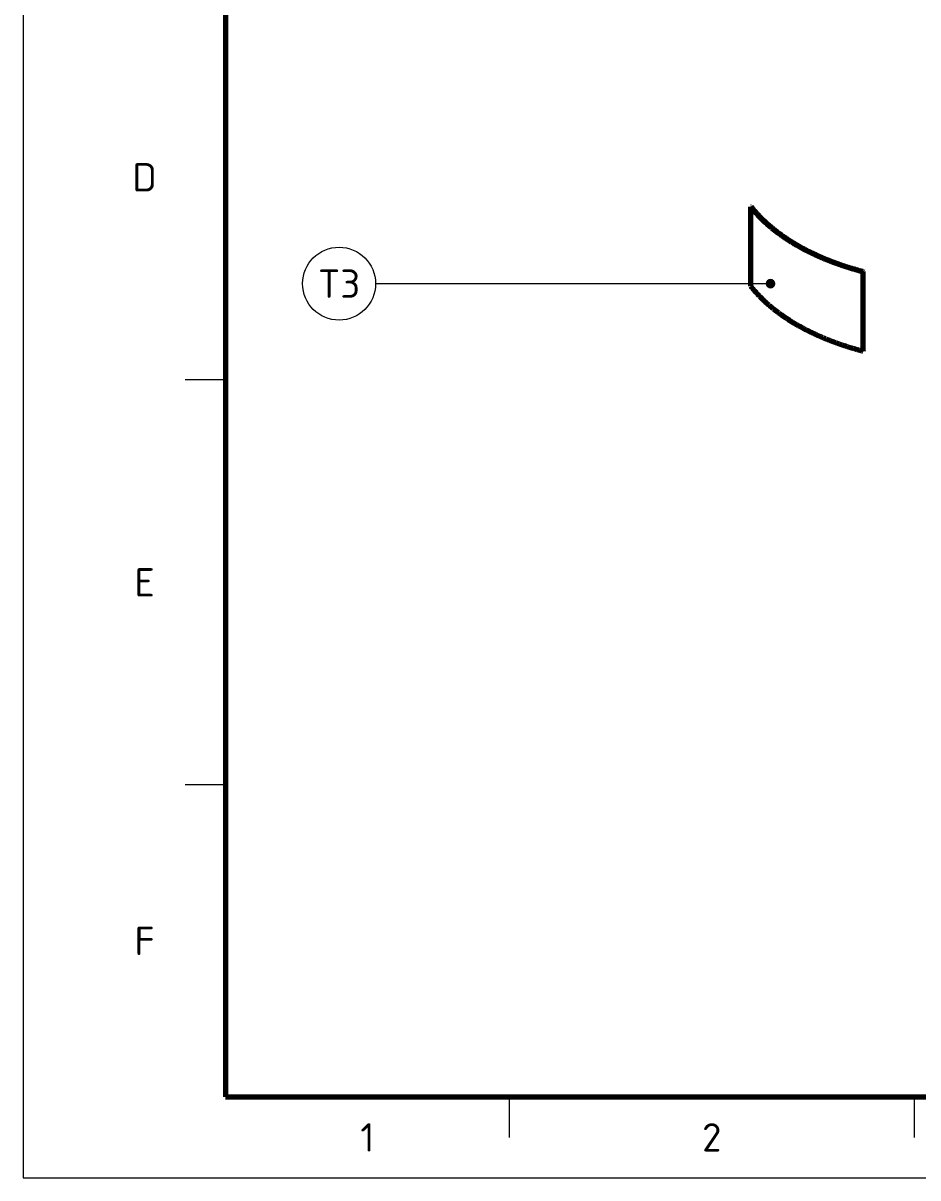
# Model space of a CAD drawing. Header units: millimetres. Extents: x 0 to 420, y 0 to 297.
# Drawn here: x 0 to 110.4, y 0 to 142.5 of the extents above; entities that cross this region are included whole.
import ezdxf
from ezdxf.enums import TextEntityAlignment as Align

# ---------------------------------------------------------------- set-up
doc = ezdxf.new("R2010")
doc.units = ezdxf.units.MM
for name, color, linetype, lineweight in [('01-VISIBLE', 7, 'CONTINUOUS', 70), ('06-TEXTO', 7, 'CONTINUOUS', 25), ('07-RECUADRO', 7, 'CONTINUOUS', 70), ('08-FINA', 5, 'CONTINUOUS', 18)]:
    doc.layers.add(name, color=color, linetype=linetype, lineweight=lineweight)
doc.styles.add('ISO3098', font='isocpeur.ttf')

msp = doc.modelspace()

# ---------------------------------------------------------------- hatches: boundary and pattern name
at = {"layer": '08-FINA'}
h = msp.add_hatch(color=7, dxfattribs=at)
h.dxf.hatch_style = 1
edge = h.paths.add_edge_path()
edge.add_arc((92.25, 110.37), 0.6, 0, 360)

# ---------------------------------------------------------------- linework, layer by layer
at = {"layer": '01-VISIBLE'}
for p, q in [((89.87, 119.87), (89.81, 119.85)), ((89.81, 110.05), (89.81, 119.85)), ((103.7, 111.88), (103.68, 111.85)), ((103.68, 102.05), (103.68, 111.85)), ((103.7, 102.08), (103.7, 111.88)), ((103.7, 102.08), (103.68, 102.05))]:
    msp.add_line(p, q, dxfattribs=at)
for points in [[(89.81, 119.85), (89.86, 119.79), (89.91, 119.73), (89.96, 119.66), (90.01, 119.6), (90.07, 119.54), (90.12, 119.48), (90.17, 119.42), (90.22, 119.35), (90.27, 119.29), (90.33, 119.23), (90.38, 119.17), (90.43, 119.11), (90.48, 119.05), (90.54, 118.99), (90.59, 118.93), (90.65, 118.88), (90.7, 118.82), (90.76, 118.76), (90.81, 118.7), (90.87, 118.64), (90.92, 118.58), (90.98, 118.53), (91.04, 118.47), (91.09, 118.41), (91.15, 118.36), (91.21, 118.3), (91.26, 118.25), (91.32, 118.19), (91.38, 118.13), (91.44, 118.08), (91.5, 118.02), (91.56, 117.97), (91.61, 117.91), (91.67, 117.86), (91.73, 117.81), (91.79, 117.75), (91.85, 117.7), (91.91, 117.65), (91.97, 117.59), (92.03, 117.54), (92.09, 117.49), (92.16, 117.44), (92.22, 117.39), (92.28, 117.33), (92.34, 117.28), (92.4, 117.23), (92.46, 117.18), (92.53, 117.13), (92.59, 117.08), (92.65, 117.03), (92.71, 116.98), (92.78, 116.93), (92.84, 116.88), (92.9, 116.83), (92.97, 116.78), (93.03, 116.73), (93.1, 116.69), (93.16, 116.64), (93.22, 116.59), (93.29, 116.54), (93.35, 116.5), (93.42, 116.45), (93.48, 116.4), (93.55, 116.35), (93.61, 116.31), (93.68, 116.26), (93.75, 116.22), (93.81, 116.17), (93.88, 116.12), (93.94, 116.08), (94.01, 116.03), (94.08, 115.99), (94.14, 115.95), (94.21, 115.9), (94.28, 115.86), (94.34, 115.81), (94.41, 115.77), (94.48, 115.73), (94.55, 115.68), (94.61, 115.64), (94.68, 115.6), (94.75, 115.55), (94.82, 115.51), (94.89, 115.47), (94.96, 115.43), (95.02, 115.39), (95.09, 115.35), (95.16, 115.3), (95.23, 115.26), (95.3, 115.22), (95.37, 115.18), (95.44, 115.14), (95.51, 115.1), (95.58, 115.06), (95.65, 115.02), (95.72, 114.98), (95.79, 114.94), (95.86, 114.9), (95.93, 114.86), (96, 114.83), (96.07, 114.79), (96.14, 114.75), (96.21, 114.71), (96.28, 114.67), (96.35, 114.64), (96.42, 114.6), (96.49, 114.56), (96.56, 114.52), (96.63, 114.49), (96.71, 114.45), (96.78, 114.41), (96.85, 114.38), (96.92, 114.34), (96.99, 114.31), (97.06, 114.27), (97.14, 114.24), (97.21, 114.2), (97.28, 114.17), (97.35, 114.13), (97.42, 114.1), (97.5, 114.06), (97.57, 114.03), (97.64, 113.99), (97.72, 113.96), (97.79, 113.93), (97.86, 113.89), (97.93, 113.86), (98.01, 113.83), (98.08, 113.79), (98.15, 113.76), (98.23, 113.73), (98.3, 113.7), (98.37, 113.66), (98.45, 113.63), (98.52, 113.6), (98.59, 113.57), (98.67, 113.54), (98.74, 113.51), (98.82, 113.47), (98.89, 113.44), (98.96, 113.41), (99.04, 113.38), (99.11, 113.35), (99.19, 113.32), (99.26, 113.29), (99.34, 113.26), (99.41, 113.23), (99.49, 113.2), (99.56, 113.17), (99.63, 113.14), (99.71, 113.12), (99.78, 113.09), (99.86, 113.06), (99.93, 113.03), (100.01, 113), (100.08, 112.97), (100.16, 112.95), (100.24, 112.92), (100.31, 112.89), (100.39, 112.86), (100.46, 112.84), (100.54, 112.81), (100.61, 112.78), (100.69, 112.76), (100.76, 112.73), (100.84, 112.7), (100.92, 112.68), (100.99, 112.65), (101.07, 112.63), (101.14, 112.6), (101.22, 112.57), (101.3, 112.55), (101.37, 112.52), (101.45, 112.5), (101.52, 112.47), (101.6, 112.45), (101.68, 112.43), (101.75, 112.4), (101.83, 112.38), (101.91, 112.35), (101.98, 112.33), (102.06, 112.31), (102.14, 112.28), (102.21, 112.26), (102.29, 112.24), (102.37, 112.21), (102.44, 112.19), (102.52, 112.17), (102.6, 112.14), (102.67, 112.12), (102.75, 112.1), (102.83, 112.08), (102.91, 112.06), (102.98, 112.03), (103.06, 112.01), (103.14, 111.99), (103.22, 111.97), (103.29, 111.95), (103.37, 111.93), (103.45, 111.91), (103.53, 111.89), (103.6, 111.87), (103.68, 111.85)], [(89.87, 119.87), (89.92, 119.8), (89.97, 119.74), (90.02, 119.68), (90.07, 119.62), (90.12, 119.55), (90.17, 119.49), (90.22, 119.43), (90.27, 119.37), (90.33, 119.31), (90.38, 119.25), (90.43, 119.19), (90.48, 119.13), (90.54, 119.07), (90.59, 119.01), (90.65, 118.95), (90.7, 118.89), (90.75, 118.83), (90.81, 118.78), (90.86, 118.72), (90.92, 118.66), (90.98, 118.6), (91.03, 118.54), (91.09, 118.49), (91.14, 118.43), (91.2, 118.37), (91.26, 118.32), (91.32, 118.26), (91.37, 118.21), (91.43, 118.15), (91.49, 118.1), (91.55, 118.04), (91.61, 117.99), (91.67, 117.93), (91.72, 117.88), (91.78, 117.83), (91.84, 117.77), (91.9, 117.72), (91.96, 117.67), (92.02, 117.61), (92.08, 117.56), (92.14, 117.51), (92.21, 117.46), (92.27, 117.4), (92.33, 117.35), (92.39, 117.3), (92.45, 117.25), (92.51, 117.2), (92.57, 117.15), (92.64, 117.1), (92.7, 117.05), (92.76, 117), (92.83, 116.95), (92.89, 116.9), (92.95, 116.85), (93.02, 116.8), (93.08, 116.76), (93.14, 116.71), (93.21, 116.66), (93.27, 116.61), (93.34, 116.56), (93.4, 116.52), (93.47, 116.47), (93.53, 116.42), (93.6, 116.38), (93.66, 116.33), (93.73, 116.28), (93.79, 116.24), (93.86, 116.19), (93.92, 116.15), (93.99, 116.1), (94.06, 116.06), (94.12, 116.01), (94.19, 115.97), (94.26, 115.92), (94.32, 115.88), (94.39, 115.84), (94.46, 115.79), (94.52, 115.75), (94.59, 115.71), (94.66, 115.66), (94.73, 115.62), (94.79, 115.58), (94.86, 115.54), (94.93, 115.49), (95, 115.45), (95.07, 115.41), (95.14, 115.37), (95.2, 115.33), (95.27, 115.29), (95.34, 115.25), (95.41, 115.21), (95.48, 115.17), (95.55, 115.13), (95.62, 115.09), (95.69, 115.05), (95.76, 115.01), (95.83, 114.97), (95.9, 114.93), (95.97, 114.89), (96.04, 114.85), (96.11, 114.81), (96.18, 114.77), (96.25, 114.74), (96.32, 114.7), (96.39, 114.66), (96.46, 114.62), (96.53, 114.59), (96.6, 114.55), (96.67, 114.51), (96.75, 114.48), (96.82, 114.44), (96.89, 114.4), (96.96, 114.37), (97.03, 114.33), (97.1, 114.3), (97.17, 114.26), (97.25, 114.23), (97.32, 114.19), (97.39, 114.16), (97.46, 114.12), (97.54, 114.09), (97.61, 114.05), (97.68, 114.02), (97.75, 113.99), (97.83, 113.95), (97.9, 113.92), (97.97, 113.89), (98.04, 113.85), (98.12, 113.82), (98.19, 113.79), (98.26, 113.76), (98.34, 113.72), (98.41, 113.69), (98.48, 113.66), (98.56, 113.63), (98.63, 113.6), (98.7, 113.56), (98.78, 113.53), (98.85, 113.5), (98.93, 113.47), (99, 113.44), (99.07, 113.41), (99.15, 113.38), (99.22, 113.35), (99.3, 113.32), (99.37, 113.29), (99.44, 113.26), (99.52, 113.23), (99.59, 113.2), (99.67, 113.17), (99.74, 113.14), (99.82, 113.12), (99.89, 113.09), (99.97, 113.06), (100.04, 113.03), (100.12, 113), (100.19, 112.98), (100.27, 112.95), (100.34, 112.92), (100.42, 112.89), (100.49, 112.87), (100.57, 112.84), (100.64, 112.81), (100.72, 112.79), (100.79, 112.76), (100.87, 112.73), (100.95, 112.71), (101.02, 112.68), (101.1, 112.66), (101.17, 112.63), (101.25, 112.6), (101.33, 112.58), (101.4, 112.55), (101.48, 112.53), (101.55, 112.5), (101.63, 112.48), (101.71, 112.46), (101.78, 112.43), (101.86, 112.41), (101.94, 112.38), (102.01, 112.36), (102.09, 112.34), (102.16, 112.31), (102.24, 112.29), (102.32, 112.27), (102.39, 112.24), (102.47, 112.22), (102.55, 112.2), (102.62, 112.18), (102.7, 112.15), (102.78, 112.13), (102.86, 112.11), (102.93, 112.09), (103.01, 112.07), (103.09, 112.04), (103.16, 112.02), (103.24, 112), (103.32, 111.98), (103.4, 111.96), (103.47, 111.94), (103.55, 111.92), (103.63, 111.9), (103.7, 111.88)], [(89.81, 110.05), (89.86, 109.99), (89.91, 109.93), (89.96, 109.87), (90.01, 109.8), (90.07, 109.74), (90.12, 109.68), (90.17, 109.62), (90.22, 109.56), (90.27, 109.5), (90.33, 109.44), (90.38, 109.38), (90.43, 109.32), (90.48, 109.26), (90.54, 109.2), (90.59, 109.14), (90.65, 109.08), (90.7, 109.02), (90.76, 108.96), (90.81, 108.9), (90.87, 108.84), (90.92, 108.79), (90.98, 108.73), (91.04, 108.67), (91.09, 108.62), (91.15, 108.56), (91.21, 108.5), (91.26, 108.45), (91.32, 108.39), (91.38, 108.34), (91.44, 108.28), (91.5, 108.23), (91.56, 108.17), (91.61, 108.12), (91.67, 108.06), (91.73, 108.01), (91.79, 107.96), (91.85, 107.9), (91.91, 107.85), (91.97, 107.8), (92.03, 107.74), (92.09, 107.69), (92.16, 107.64), (92.22, 107.59), (92.28, 107.54), (92.34, 107.48), (92.4, 107.43), (92.46, 107.38), (92.53, 107.33), (92.59, 107.28), (92.65, 107.23), (92.71, 107.18), (92.78, 107.13), (92.84, 107.08), (92.9, 107.03), (92.97, 106.99), (93.03, 106.94), (93.1, 106.89), (93.16, 106.84), (93.22, 106.79), (93.29, 106.74), (93.35, 106.7), (93.42, 106.65), (93.48, 106.6), (93.55, 106.56), (93.61, 106.51), (93.68, 106.46), (93.75, 106.42), (93.81, 106.37), (93.88, 106.33), (93.94, 106.28), (94.01, 106.24), (94.08, 106.19), (94.14, 106.15), (94.21, 106.1), (94.28, 106.06), (94.34, 106.02), (94.41, 105.97), (94.48, 105.93), (94.55, 105.88), (94.61, 105.84), (94.68, 105.8), (94.75, 105.76), (94.82, 105.71), (94.89, 105.67), (94.96, 105.63), (95.02, 105.59), (95.09, 105.55), (95.16, 105.51), (95.23, 105.47), (95.3, 105.42), (95.37, 105.38), (95.44, 105.34), (95.51, 105.3), (95.58, 105.26), (95.65, 105.22), (95.72, 105.18), (95.79, 105.14), (95.86, 105.11), (95.93, 105.07), (96, 105.03), (96.07, 104.99), (96.14, 104.95), (96.21, 104.91), (96.28, 104.88), (96.35, 104.84), (96.42, 104.8), (96.49, 104.76), (96.56, 104.73), (96.63, 104.69), (96.71, 104.65), (96.78, 104.62), (96.85, 104.58), (96.92, 104.54), (96.99, 104.51), (97.06, 104.47), (97.14, 104.44), (97.21, 104.4), (97.28, 104.37), (97.35, 104.33), (97.42, 104.3), (97.5, 104.26), (97.57, 104.23), (97.64, 104.2), (97.72, 104.16), (97.79, 104.13), (97.86, 104.09), (97.93, 104.06), (98.01, 104.03), (98.08, 103.99), (98.15, 103.96), (98.23, 103.93), (98.3, 103.9), (98.37, 103.87), (98.45, 103.83), (98.52, 103.8), (98.59, 103.77), (98.67, 103.74), (98.74, 103.71), (98.82, 103.68), (98.89, 103.65), (98.96, 103.61), (99.04, 103.58), (99.11, 103.55), (99.19, 103.52), (99.26, 103.49), (99.34, 103.46), (99.41, 103.43), (99.49, 103.4), (99.56, 103.38), (99.63, 103.35), (99.71, 103.32), (99.78, 103.29), (99.86, 103.26), (99.93, 103.23), (100.01, 103.2), (100.08, 103.18), (100.16, 103.15), (100.24, 103.12), (100.31, 103.09), (100.39, 103.07), (100.46, 103.04), (100.54, 103.01), (100.61, 102.98), (100.69, 102.96), (100.76, 102.93), (100.84, 102.91), (100.92, 102.88), (100.99, 102.85), (101.07, 102.83), (101.14, 102.8), (101.22, 102.78), (101.3, 102.75), (101.37, 102.73), (101.45, 102.7), (101.52, 102.68), (101.6, 102.65), (101.68, 102.63), (101.75, 102.6), (101.83, 102.58), (101.91, 102.55), (101.98, 102.53), (102.06, 102.51), (102.14, 102.48), (102.21, 102.46), (102.29, 102.44), (102.37, 102.41), (102.44, 102.39), (102.52, 102.37), (102.6, 102.35), (102.67, 102.32), (102.75, 102.3), (102.83, 102.28), (102.91, 102.26), (102.98, 102.24), (103.06, 102.21), (103.14, 102.19), (103.22, 102.17), (103.29, 102.15), (103.37, 102.13), (103.45, 102.11), (103.53, 102.09), (103.6, 102.07), (103.68, 102.05)]]:
    msp.add_lwpolyline(points, dxfattribs=at)
at = {"layer": '07-RECUADRO'}
msp.add_lwpolyline([(25, 10), (410, 10), (410, 287), (25, 287)], close=True, dxfattribs=at)
at = {"layer": '08-FINA'}
for p, q in [((43.5, 110.37), (92.25, 110.37)), ((25, 98.5), (20, 98.5)), ((25, 48.5), (20, 48.5)), ((60, 10), (60, 5)), ((110, 10), (110, 5))]:
    msp.add_line(p, q, dxfattribs=at)
msp.add_lwpolyline([(0, 0), (420, 0), (420, 297), (0, 297)], close=True, dxfattribs=at)
msp.add_circle((39, 110.37), 4.5, dxfattribs=at)

# ---------------------------------------------------------------- texts
at = {"layer": '06-TEXTO', "style": 'ISO3098'}
for s, p in [('D', (15, 123.5)), ('T3', (39, 110.37)), ('E', (15, 73.5)), ('F', (15, 29.25)), ('1', (42.5, 5)), ('2', (85, 5))]:
    msp.add_text(s, height=3.5, dxfattribs=at).set_placement(p, align=Align.MIDDLE_CENTER)

doc.saveas('drawing.dxf')
